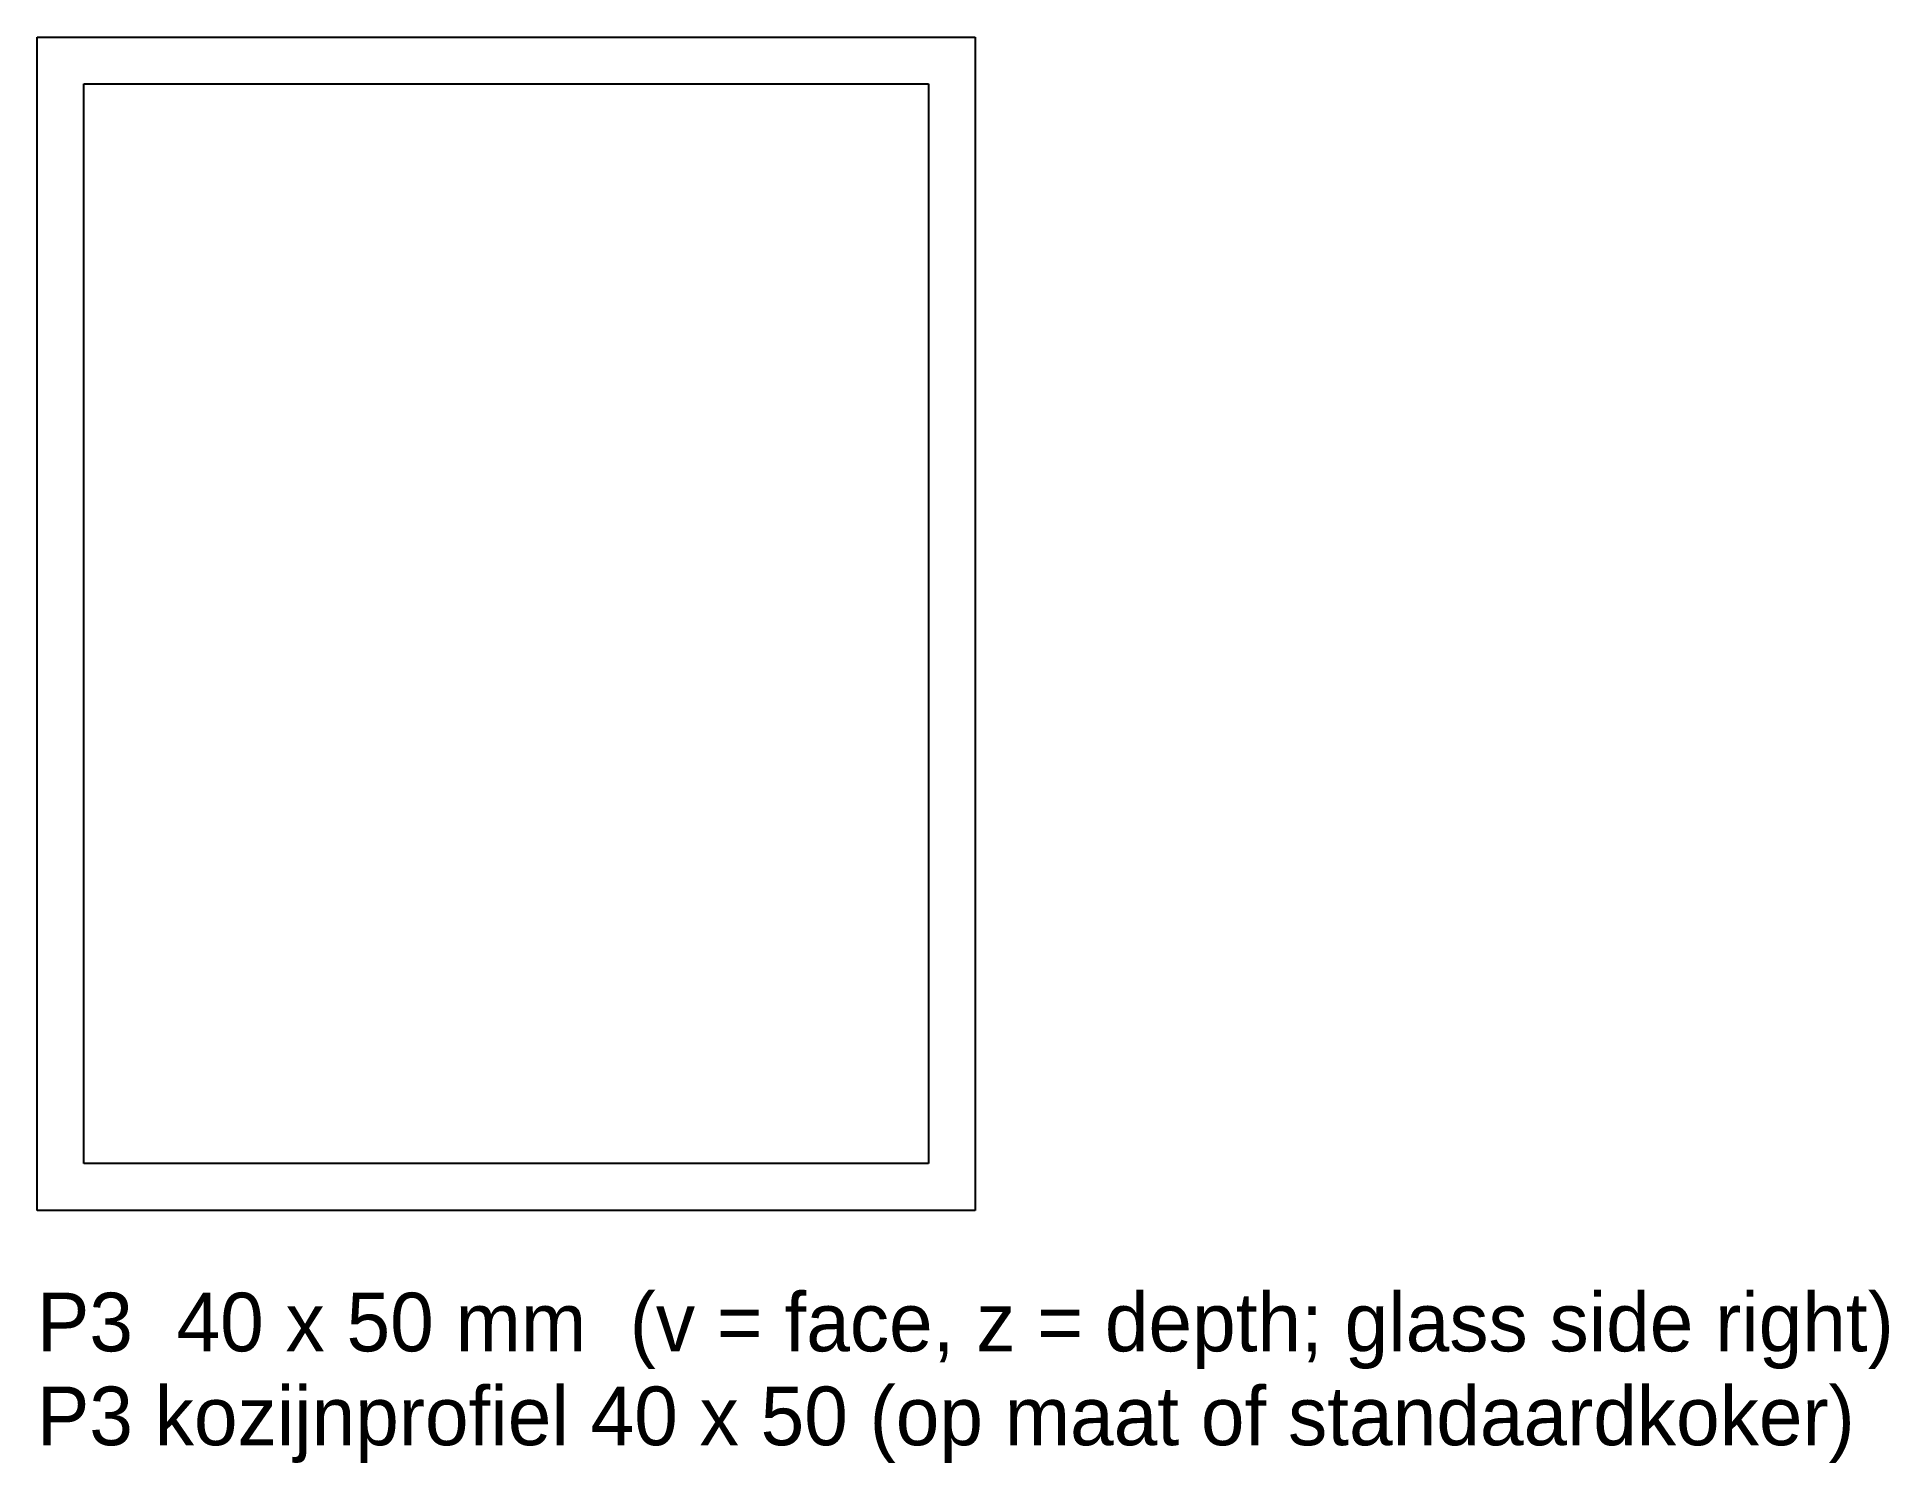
# Model space of a CAD drawing. Header units: millimetres. Extents: x 0 to 78.9, y -60.8 to 0.
import ezdxf

# ---------------------------------------------------------------- set-up
doc = ezdxf.new("R2010")
doc.units = ezdxf.units.MM

msp = doc.modelspace()

# ---------------------------------------------------------------- linework, layer by layer
at = {"layer": 'CONTOUR'}
for p, q in [((0, 0), (40, 0)), ((0, -50), (0, 0)), ((40, 0), (40, -50)), ((2, -2), (38, -2)), ((2, -48), (2, -2)), ((38, -2), (38, -48)), ((38, -48), (2, -48)), ((40, -50), (0, -50))]:
    msp.add_line(p, q, dxfattribs=at)

# ---------------------------------------------------------------- texts
at = {"layer": 'TEKST'}
for s, p in [('P3  40 x 50 mm  (v = face, z = depth; glass side right)', (0, -56)), ('P3 kozijnprofiel 40 x 50 (op maat of standaardkoker)', (0, -60))]:
    msp.add_text(s, height=2.5, dxfattribs=at).set_placement(p)

doc.saveas('drawing.dxf')
